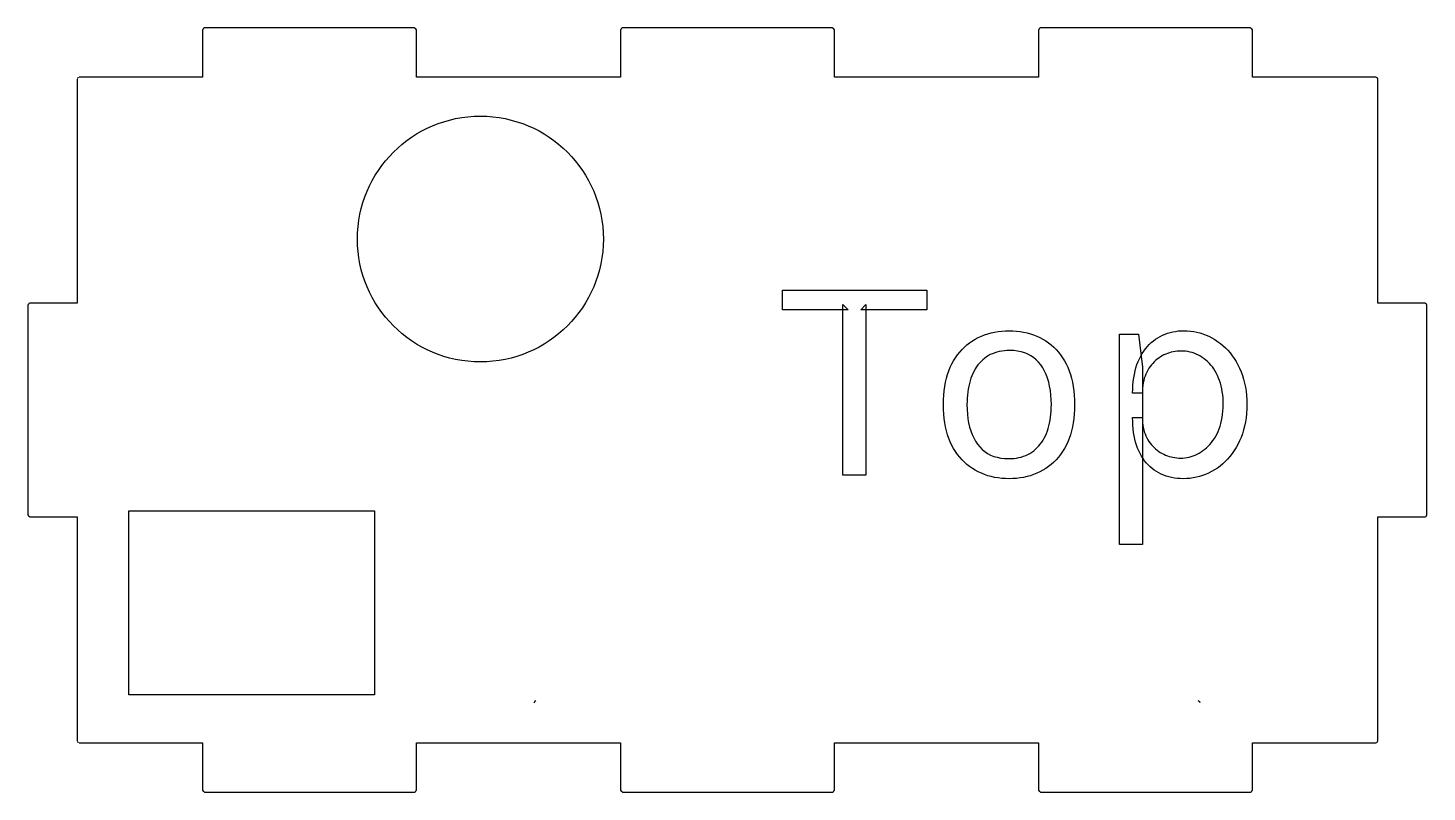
# Model space of a CAD drawing. Header units: inches. Extents: x 0.23 to 4.83, y 0.19 to 3.93.
# Drawn here: x 2.588 to 4.828, y 1.53 to 2.754 of the extents above; entities that cross this region are included whole.
import ezdxf

# ---------------------------------------------------------------- set-up
doc = ezdxf.new("R2010")
doc.units = ezdxf.units.IN
doc.header["$MEASUREMENT"] = 0
doc.layers.get('0').update_dxf_attribs({"lineweight": 5})
doc.layers.add('Sketch Geometry (ANSI)', color=7, linetype='Continuous', lineweight=25)

msp = doc.modelspace()

# ---------------------------------------------------------------- linework, layer by layer
for p, q in [((2.8681, 2.7519), (2.8677, 2.7511)), ((2.8677, 2.7511), (2.8677, 2.6755)), ((2.8685, 2.7523), (2.8681, 2.7519)), ((2.8689, 2.7531), (2.8685, 2.7523)), ((2.8693, 2.7535), (2.8689, 2.7531)), ((2.8709, 2.7543), (2.8693, 2.7535)), ((3.2071, 2.7543), (2.8709, 2.7543)), ((3.2079, 2.7539), (3.2071, 2.7543)), ((3.2083, 2.7535), (3.2079, 2.7539)), ((3.2091, 2.7531), (3.2083, 2.7535)), ((3.2094, 2.7527), (3.2091, 2.7531)), ((3.2102, 2.7511), (3.2094, 2.7527)), ((3.2102, 2.6755), (3.2102, 2.7511)), ((3.5374, 2.7519), (3.537, 2.7511)), ((3.537, 2.7511), (3.537, 2.6755)), ((3.5378, 2.7523), (3.5374, 2.7519)), ((3.5382, 2.7531), (3.5378, 2.7523)), ((3.5386, 2.7535), (3.5382, 2.7531)), ((3.5402, 2.7543), (3.5386, 2.7535)), ((3.8764, 2.7543), (3.5402, 2.7543)), ((3.8772, 2.7539), (3.8764, 2.7543)), ((3.8776, 2.7535), (3.8772, 2.7539)), ((3.8783, 2.7531), (3.8776, 2.7535)), ((3.8787, 2.7527), (3.8783, 2.7531)), ((3.8795, 2.7511), (3.8787, 2.7527)), ((3.8795, 2.6755), (3.8795, 2.7511)), ((4.2067, 2.7519), (4.2063, 2.7511)), ((4.2063, 2.7511), (4.2063, 2.6755)), ((4.2071, 2.7523), (4.2067, 2.7519)), ((4.2075, 2.7531), (4.2071, 2.7523)), ((4.2079, 2.7535), (4.2075, 2.7531)), ((4.2094, 2.7543), (4.2079, 2.7535)), ((4.5457, 2.7543), (4.2094, 2.7543)), ((4.5465, 2.7539), (4.5457, 2.7543)), ((4.5469, 2.7535), (4.5465, 2.7539)), ((4.5476, 2.7531), (4.5469, 2.7535)), ((4.548, 2.7527), (4.5476, 2.7531)), ((4.5488, 2.7511), (4.548, 2.7527)), ((4.5488, 2.6755), (4.5488, 2.7511)), ((2.6673, 2.6731), (2.6669, 2.6724)), ((2.6669, 2.6724), (2.6669, 2.3133)), ((2.6677, 2.6735), (2.6673, 2.6731)), ((2.6681, 2.6743), (2.6677, 2.6735)), ((2.6685, 2.6747), (2.6681, 2.6743)), ((2.6701, 2.6755), (2.6685, 2.6747)), ((2.8677, 2.6755), (2.6701, 2.6755)), ((3.537, 2.6755), (3.2102, 2.6755)), ((4.2063, 2.6755), (3.8795, 2.6755)), ((4.7465, 2.6755), (4.5488, 2.6755)), ((4.7472, 2.6751), (4.7465, 2.6755)), ((4.7476, 2.6747), (4.7472, 2.6751)), ((4.7484, 2.6743), (4.7476, 2.6747)), ((4.7488, 2.6739), (4.7484, 2.6743)), ((4.7496, 2.6724), (4.7488, 2.6739)), ((4.7496, 2.3133), (4.7496, 2.6724)), ((2.5886, 2.3109), (2.5882, 2.3102)), ((2.5882, 2.3102), (2.5882, 1.9739)), ((2.589, 2.3113), (2.5886, 2.3109)), ((2.5894, 2.3121), (2.589, 2.3113)), ((2.5898, 2.3125), (2.5894, 2.3121)), ((2.5913, 2.3133), (2.5898, 2.3125)), ((2.6669, 2.3133), (2.5913, 2.3133)), ((4.8252, 2.3133), (4.7496, 2.3133)), ((4.826, 2.3129), (4.8252, 2.3133)), ((4.8264, 2.3125), (4.826, 2.3129)), ((4.8272, 2.3121), (4.8264, 2.3125)), ((4.8276, 2.3117), (4.8272, 2.3121)), ((4.8283, 2.3102), (4.8276, 2.3117)), ((4.8283, 1.9739), (4.8283, 2.3102)), ((2.5882, 1.9739), (2.589, 1.9724)), ((2.589, 1.9724), (2.5894, 1.972)), ((2.5894, 1.972), (2.5902, 1.9716)), ((2.5902, 1.9716), (2.5906, 1.9712)), ((4.8252, 1.9708), (4.8268, 1.9716)), ((4.8268, 1.9716), (4.8272, 1.972)), ((4.8272, 1.972), (4.8276, 1.9728)), ((4.8276, 1.9728), (4.828, 1.9731)), ((4.828, 1.9731), (4.8283, 1.9739)), ((2.5906, 1.9712), (2.5913, 1.9708)), ((2.5913, 1.9708), (2.6669, 1.9708)), ((2.6669, 1.9708), (2.6669, 1.6117)), ((4.7496, 1.6117), (4.7496, 1.9708)), ((4.7496, 1.9708), (4.8252, 1.9708)), ((2.6669, 1.6117), (2.6677, 1.6102)), ((2.6677, 1.6102), (2.6681, 1.6098)), ((2.6681, 1.6098), (2.6689, 1.6094)), ((2.6689, 1.6094), (2.6693, 1.609)), ((2.6693, 1.609), (2.6701, 1.6086)), ((2.6701, 1.6086), (2.8677, 1.6086)), ((2.8677, 1.6086), (2.8677, 1.533)), ((3.2102, 1.533), (3.2102, 1.6086)), ((3.2102, 1.6086), (3.537, 1.6086)), ((3.537, 1.6086), (3.537, 1.533)), ((3.8795, 1.533), (3.8795, 1.6086)), ((3.8795, 1.6086), (4.2063, 1.6086)), ((4.2063, 1.6086), (4.2063, 1.533)), ((4.5488, 1.533), (4.5488, 1.6086)), ((4.5488, 1.6086), (4.7465, 1.6086)), ((4.7465, 1.6086), (4.748, 1.6094)), ((4.748, 1.6094), (4.7484, 1.6098)), ((4.7484, 1.6098), (4.7488, 1.6106)), ((4.7488, 1.6106), (4.7492, 1.6109)), ((4.7492, 1.6109), (4.7496, 1.6117)), ((2.8677, 1.533), (2.8685, 1.5314)), ((2.8685, 1.5314), (2.8689, 1.531)), ((2.8689, 1.531), (2.8697, 1.5306)), ((2.8697, 1.5306), (2.8701, 1.5302)), ((2.8701, 1.5302), (2.8709, 1.5298)), ((2.8709, 1.5298), (3.2071, 1.5298)), ((3.2071, 1.5298), (3.2087, 1.5306)), ((3.2087, 1.5306), (3.2091, 1.531)), ((3.2091, 1.531), (3.2094, 1.5318)), ((3.2094, 1.5318), (3.2098, 1.5322)), ((3.2098, 1.5322), (3.2102, 1.533)), ((3.537, 1.533), (3.5378, 1.5314)), ((3.5378, 1.5314), (3.5382, 1.531)), ((3.5382, 1.531), (3.539, 1.5306)), ((3.539, 1.5306), (3.5394, 1.5302)), ((3.5394, 1.5302), (3.5402, 1.5298)), ((3.5402, 1.5298), (3.8764, 1.5298)), ((3.8764, 1.5298), (3.878, 1.5306)), ((3.878, 1.5306), (3.8783, 1.531)), ((3.8783, 1.531), (3.8787, 1.5318)), ((3.8787, 1.5318), (3.8791, 1.5322)), ((3.8791, 1.5322), (3.8795, 1.533)), ((4.2063, 1.533), (4.2071, 1.5314)), ((4.2071, 1.5314), (4.2075, 1.531)), ((4.2075, 1.531), (4.2083, 1.5306)), ((4.2083, 1.5306), (4.2087, 1.5302)), ((4.2087, 1.5302), (4.2094, 1.5298)), ((4.2094, 1.5298), (4.5457, 1.5298)), ((4.5457, 1.5298), (4.5472, 1.5306)), ((4.5472, 1.5306), (4.5476, 1.531)), ((4.5476, 1.531), (4.548, 1.5318)), ((4.548, 1.5318), (4.5484, 1.5322)), ((4.5484, 1.5322), (4.5488, 1.533))]:
    msp.add_line(p, q)
at = {"layer": 'Sketch Geometry (ANSI)'}
for p, q in [((2.8681, 2.7519), (2.8677, 2.7511)), ((2.8677, 2.7511), (2.8677, 2.6755)), ((2.8685, 2.7523), (2.8681, 2.7519)), ((2.8689, 2.7531), (2.8685, 2.7523)), ((2.8693, 2.7535), (2.8689, 2.7531)), ((2.8709, 2.7543), (2.8693, 2.7535)), ((3.2071, 2.7543), (2.8709, 2.7543)), ((3.2079, 2.7539), (3.2071, 2.7543)), ((3.2083, 2.7535), (3.2079, 2.7539)), ((3.2091, 2.7531), (3.2083, 2.7535)), ((3.2094, 2.7527), (3.2091, 2.7531)), ((3.2102, 2.7511), (3.2094, 2.7527)), ((3.2102, 2.6755), (3.2102, 2.7511)), ((3.5374, 2.7519), (3.537, 2.7511)), ((3.537, 2.7511), (3.537, 2.6755)), ((3.5378, 2.7523), (3.5374, 2.7519)), ((3.5382, 2.7531), (3.5378, 2.7523)), ((3.5386, 2.7535), (3.5382, 2.7531)), ((3.5402, 2.7543), (3.5386, 2.7535)), ((3.8764, 2.7543), (3.5402, 2.7543)), ((3.8772, 2.7539), (3.8764, 2.7543)), ((3.8776, 2.7535), (3.8772, 2.7539)), ((3.8783, 2.7531), (3.8776, 2.7535)), ((3.8787, 2.7527), (3.8783, 2.7531)), ((3.8795, 2.7511), (3.8787, 2.7527)), ((3.8795, 2.6755), (3.8795, 2.7511)), ((4.2067, 2.7519), (4.2063, 2.7511)), ((4.2063, 2.7511), (4.2063, 2.6755)), ((4.2071, 2.7523), (4.2067, 2.7519)), ((4.2075, 2.7531), (4.2071, 2.7523)), ((4.2079, 2.7535), (4.2075, 2.7531)), ((4.2094, 2.7543), (4.2079, 2.7535)), ((4.5457, 2.7543), (4.2094, 2.7543)), ((4.5465, 2.7539), (4.5457, 2.7543)), ((4.5469, 2.7535), (4.5465, 2.7539)), ((4.5476, 2.7531), (4.5469, 2.7535)), ((4.548, 2.7527), (4.5476, 2.7531)), ((4.5488, 2.7511), (4.548, 2.7527)), ((4.5488, 2.6755), (4.5488, 2.7511)), ((2.6669, 2.6724), (2.6669, 2.3133)), ((2.8677, 2.6755), (2.6701, 2.6755)), ((3.537, 2.6755), (3.2102, 2.6755)), ((4.2063, 2.6755), (3.8795, 2.6755)), ((4.7465, 2.6755), (4.5488, 2.6755)), ((4.7472, 2.6751), (4.7465, 2.6755)), ((4.7476, 2.6747), (4.7472, 2.6751)), ((4.7484, 2.6743), (4.7476, 2.6747)), ((4.7488, 2.6739), (4.7484, 2.6743)), ((4.7496, 2.6724), (4.7488, 2.6739)), ((4.7496, 2.3133), (4.7496, 2.6724)), ((3.7962, 2.3343), (4.0272, 2.3343)), ((3.7962, 2.3027), (3.7962, 2.3343)), ((4.0272, 2.3343), (4.0272, 2.3027)), ((2.5886, 2.3109), (2.5882, 2.3102)), ((2.5882, 2.3102), (2.5882, 1.9739)), ((2.589, 2.3113), (2.5886, 2.3109)), ((2.5894, 2.3121), (2.589, 2.3113)), ((2.5898, 2.3125), (2.5894, 2.3121)), ((2.5913, 2.3133), (2.5898, 2.3125)), ((2.6669, 2.3133), (2.5913, 2.3133)), ((3.893, 2.3112), (3.9013, 2.3027)), ((3.893, 2.0376), (3.893, 2.3112)), ((3.9216, 2.3027), (3.9299, 2.3112)), ((3.9299, 2.3112), (3.9299, 2.0376)), ((4.8252, 2.3133), (4.7496, 2.3133)), ((4.826, 2.3129), (4.8252, 2.3133)), ((4.8264, 2.3125), (4.826, 2.3129)), ((4.8272, 2.3121), (4.8264, 2.3125)), ((4.8276, 2.3117), (4.8272, 2.3121)), ((4.8283, 2.3102), (4.8276, 2.3117)), ((4.8283, 1.9739), (4.8283, 2.3102)), ((3.9013, 2.3027), (3.7962, 2.3027)), ((4.0272, 2.3027), (3.9216, 2.3027)), ((4.1199, 2.2625), (4.1251, 2.2643)), ((4.1251, 2.2643), (4.1305, 2.2658)), ((4.1305, 2.2658), (4.1359, 2.267)), ((4.1359, 2.267), (4.1416, 2.2679)), ((4.1416, 2.2679), (4.1473, 2.2686)), ((4.1473, 2.2686), (4.1532, 2.269)), ((4.1532, 2.269), (4.1592, 2.2691)), ((4.1592, 2.2691), (4.1652, 2.269)), ((4.1652, 2.269), (4.1711, 2.2686)), ((4.1711, 2.2686), (4.1768, 2.2679)), ((4.1768, 2.2679), (4.1824, 2.267)), ((4.1824, 2.267), (4.1879, 2.2658)), ((4.1879, 2.2658), (4.1932, 2.2643)), ((4.1932, 2.2643), (4.1984, 2.2625)), ((4.3357, 2.2635), (4.3664, 2.2635)), ((4.3357, 1.9266), (4.3357, 2.2635)), ((4.3664, 2.2635), (4.3726, 2.2106)), ((4.405, 2.2619), (4.409, 2.2636)), ((4.409, 2.2636), (4.413, 2.265)), ((4.413, 2.265), (4.4171, 2.2663)), ((4.4171, 2.2663), (4.4214, 2.2673)), ((4.4214, 2.2673), (4.4257, 2.2681)), ((4.4257, 2.2681), (4.4301, 2.2687)), ((4.4301, 2.2687), (4.4346, 2.269)), ((4.4346, 2.269), (4.4392, 2.2691)), ((4.4392, 2.2691), (4.4444, 2.269)), ((4.4444, 2.269), (4.4496, 2.2686)), ((4.4496, 2.2686), (4.4547, 2.2679)), ((4.4547, 2.2679), (4.4598, 2.2669)), ((4.4598, 2.2669), (4.4647, 2.2656)), ((4.4647, 2.2656), (4.4696, 2.264)), ((4.4696, 2.264), (4.4745, 2.2622)), ((4.0838, 2.239), (4.0876, 2.2428)), ((4.0876, 2.2428), (4.0917, 2.2464)), ((4.0917, 2.2464), (4.0959, 2.2498)), ((4.0959, 2.2498), (4.1004, 2.2528)), ((4.1004, 2.2528), (4.105, 2.2557)), ((4.105, 2.2557), (4.1098, 2.2582)), ((4.1098, 2.2582), (4.1148, 2.2605)), ((4.1148, 2.2605), (4.1199, 2.2625)), ((4.1984, 2.2625), (4.2035, 2.2605)), ((4.2035, 2.2605), (4.2084, 2.2582)), ((4.2084, 2.2582), (4.2132, 2.2557)), ((4.2132, 2.2557), (4.2179, 2.2528)), ((4.2179, 2.2528), (4.2223, 2.2498)), ((4.2223, 2.2498), (4.2266, 2.2464)), ((4.2266, 2.2464), (4.2306, 2.2428)), ((4.2306, 2.2428), (4.2344, 2.239)), ((4.375, 2.2365), (4.3778, 2.2402)), ((4.3778, 2.2402), (4.3806, 2.2437)), ((4.3806, 2.2437), (4.3837, 2.247)), ((4.3837, 2.247), (4.3868, 2.25)), ((4.3868, 2.25), (4.3902, 2.2528)), ((4.3902, 2.2528), (4.3937, 2.2554)), ((4.3937, 2.2554), (4.3974, 2.2578)), ((4.3974, 2.2578), (4.4011, 2.26)), ((4.4011, 2.26), (4.405, 2.2619)), ((4.4745, 2.2622), (4.4792, 2.2601)), ((4.4792, 2.2601), (4.4839, 2.2576)), ((4.4839, 2.2576), (4.4885, 2.255)), ((4.4885, 2.255), (4.493, 2.252)), ((4.493, 2.252), (4.4974, 2.2488)), ((4.4974, 2.2488), (4.5015, 2.2454)), ((4.5015, 2.2454), (4.5055, 2.2417)), ((4.5055, 2.2417), (4.5092, 2.2377)), ((4.0676, 2.2159), (4.0704, 2.221)), ((4.0704, 2.221), (4.0735, 2.2259)), ((4.0735, 2.2259), (4.0767, 2.2305)), ((4.0767, 2.2305), (4.0802, 2.2349)), ((4.0802, 2.2349), (4.0838, 2.239)), ((4.1143, 2.2199), (4.1117, 2.2171)), ((4.117, 2.2224), (4.1143, 2.2199)), ((4.1198, 2.2248), (4.117, 2.2224)), ((4.1228, 2.227), (4.1198, 2.2248)), ((4.1259, 2.229), (4.1228, 2.227)), ((4.1291, 2.2308), (4.1259, 2.229)), ((4.1325, 2.2323), (4.1291, 2.2308)), ((4.1361, 2.2337), (4.1325, 2.2323)), ((4.1397, 2.2349), (4.1361, 2.2337)), ((4.1435, 2.2358), (4.1397, 2.2349)), ((4.1475, 2.2365), (4.1435, 2.2358)), ((4.1516, 2.2371), (4.1475, 2.2365)), ((4.1558, 2.2374), (4.1516, 2.2371)), ((4.1602, 2.2375), (4.1558, 2.2374)), ((4.1667, 2.2373), (4.1602, 2.2375)), ((4.1728, 2.2365), (4.1667, 2.2373)), ((4.1786, 2.2354), (4.1728, 2.2365)), ((4.1841, 2.2337), (4.1786, 2.2354)), ((4.1892, 2.2317), (4.1841, 2.2337)), ((4.194, 2.2291), (4.1892, 2.2317)), ((4.1985, 2.2261), (4.194, 2.2291)), ((4.2027, 2.2226), (4.1985, 2.2261)), ((4.2065, 2.2186), (4.2027, 2.2226)), ((4.21, 2.2142), (4.2065, 2.2186)), ((4.2344, 2.239), (4.2381, 2.2349)), ((4.2381, 2.2349), (4.2415, 2.2305)), ((4.2415, 2.2305), (4.2447, 2.2259)), ((4.2447, 2.2259), (4.2477, 2.221)), ((4.2477, 2.221), (4.2505, 2.2159)), ((4.3639, 2.2148), (4.3658, 2.2196)), ((4.3658, 2.2196), (4.3678, 2.2241)), ((4.3678, 2.2241), (4.3701, 2.2285)), ((4.3701, 2.2285), (4.3725, 2.2326)), ((4.3725, 2.2326), (4.375, 2.2365)), ((4.3914, 2.2191), (4.3892, 2.2168)), ((4.3937, 2.2213), (4.3914, 2.2191)), ((4.3962, 2.2234), (4.3937, 2.2213)), ((4.3988, 2.2253), (4.3962, 2.2234)), ((4.4014, 2.2271), (4.3988, 2.2253)), ((4.4042, 2.2287), (4.4014, 2.2271)), ((4.407, 2.2302), (4.4042, 2.2287)), ((4.41, 2.2315), (4.407, 2.2302)), ((4.4129, 2.2327), (4.41, 2.2315)), ((4.4159, 2.2337), (4.4129, 2.2327)), ((4.4189, 2.2346), (4.4159, 2.2337)), ((4.4219, 2.2353), (4.4189, 2.2346)), ((4.425, 2.2358), (4.4219, 2.2353)), ((4.4281, 2.2362), (4.425, 2.2358)), ((4.4313, 2.2365), (4.4281, 2.2362)), ((4.4344, 2.2365), (4.4313, 2.2365)), ((4.4381, 2.2364), (4.4344, 2.2365)), ((4.4418, 2.2361), (4.4381, 2.2364)), ((4.4454, 2.2356), (4.4418, 2.2361)), ((4.4489, 2.2349), (4.4454, 2.2356)), ((4.4523, 2.234), (4.4489, 2.2349)), ((4.4557, 2.2329), (4.4523, 2.234)), ((4.4589, 2.2316), (4.4557, 2.2329)), ((4.4622, 2.23), (4.4589, 2.2316)), ((4.4654, 2.2283), (4.4622, 2.23)), ((4.4685, 2.2264), (4.4654, 2.2283)), ((4.4715, 2.2243), (4.4685, 2.2264)), ((4.4744, 2.222), (4.4715, 2.2243)), ((4.4771, 2.2195), (4.4744, 2.222)), ((4.4798, 2.2168), (4.4771, 2.2195)), ((4.5092, 2.2377), (4.5129, 2.2336)), ((4.5129, 2.2336), (4.5163, 2.2291)), ((4.5163, 2.2291), (4.5196, 2.2244)), ((4.5196, 2.2244), (4.5227, 2.2195)), ((4.5227, 2.2195), (4.5256, 2.2143)), ((4.0588, 2.1928), (4.0606, 2.1989)), ((4.0606, 2.1989), (4.0627, 2.2049)), ((4.0627, 2.2049), (4.065, 2.2105)), ((4.065, 2.2105), (4.0676, 2.2159)), ((4.0996, 2.197), (4.0981, 2.193)), ((4.1013, 2.2008), (4.0996, 2.197)), ((4.1031, 2.2044), (4.1013, 2.2008)), ((4.105, 2.2078), (4.1031, 2.2044)), ((4.1071, 2.2111), (4.105, 2.2078)), ((4.1093, 2.2142), (4.1071, 2.2111)), ((4.1117, 2.2171), (4.1093, 2.2142)), ((4.2132, 2.2094), (4.21, 2.2142)), ((4.2161, 2.2042), (4.2132, 2.2094)), ((4.2186, 2.1987), (4.2161, 2.2042)), ((4.2208, 2.1929), (4.2186, 2.1987)), ((4.2505, 2.2159), (4.2531, 2.2105)), ((4.2531, 2.2105), (4.2554, 2.2049)), ((4.2554, 2.2049), (4.2575, 2.1989)), ((4.2575, 2.1989), (4.2592, 2.1928)), ((4.3587, 2.1936), (4.3597, 2.1992)), ((4.3597, 2.1992), (4.3609, 2.2046)), ((4.3609, 2.2046), (4.3623, 2.2098)), ((4.3623, 2.2098), (4.3639, 2.2148)), ((4.3726, 2.2106), (4.3726, 1.9266)), ((4.3768, 2.1963), (4.3757, 2.1928)), ((4.3781, 2.1997), (4.3768, 2.1963)), ((4.3796, 2.2029), (4.3781, 2.1997)), ((4.3813, 2.206), (4.3796, 2.2029)), ((4.3831, 2.2089), (4.3813, 2.206)), ((4.385, 2.2117), (4.3831, 2.2089)), ((4.387, 2.2143), (4.385, 2.2117)), ((4.3892, 2.2168), (4.387, 2.2143)), ((4.4822, 2.214), (4.4798, 2.2168)), ((4.4846, 2.211), (4.4822, 2.214)), ((4.4869, 2.2078), (4.4846, 2.211)), ((4.489, 2.2044), (4.4869, 2.2078)), ((4.491, 2.2008), (4.489, 2.2044)), ((4.4929, 2.1971), (4.491, 2.2008)), ((4.4946, 2.1932), (4.4929, 2.1971)), ((4.5256, 2.2143), (4.5283, 2.2089)), ((4.5283, 2.2089), (4.5307, 2.2034)), ((4.5307, 2.2034), (4.5329, 2.1975)), ((4.5329, 2.1975), (4.5347, 2.1915)), ((4.0551, 2.1728), (4.0561, 2.1797)), ((4.0561, 2.1797), (4.0573, 2.1864)), ((4.0573, 2.1864), (4.0588, 2.1928)), ((4.0937, 2.1756), (4.093, 2.1709)), ((4.0945, 2.1802), (4.0937, 2.1756)), ((4.0955, 2.1846), (4.0945, 2.1802)), ((4.0968, 2.1889), (4.0955, 2.1846)), ((4.0981, 2.193), (4.0968, 2.1889)), ((4.2226, 2.1867), (4.2208, 2.1929)), ((4.2241, 2.1801), (4.2226, 2.1867)), ((4.2253, 2.1732), (4.2241, 2.1801)), ((4.2261, 2.166), (4.2253, 2.1732)), ((4.2592, 2.1928), (4.2607, 2.1864)), ((4.2607, 2.1864), (4.262, 2.1797)), ((4.262, 2.1797), (4.2629, 2.1728)), ((4.357, 2.169), (4.3571, 2.1754)), ((4.3571, 2.1754), (4.3574, 2.1817)), ((4.3574, 2.1817), (4.358, 2.1877)), ((4.358, 2.1877), (4.3587, 2.1936)), ((4.3729, 2.1775), (4.3726, 2.1733)), ((4.3726, 2.1733), (4.3726, 2.169)), ((4.3733, 2.1815), (4.3729, 2.1775)), ((4.374, 2.1854), (4.3733, 2.1815)), ((4.3747, 2.1892), (4.374, 2.1854)), ((4.3757, 2.1928), (4.3747, 2.1892)), ((4.4962, 2.1891), (4.4946, 2.1932)), ((4.4976, 2.1849), (4.4962, 2.1891)), ((4.4987, 2.1806), (4.4976, 2.1849)), ((4.4997, 2.176), (4.4987, 2.1806)), ((4.5005, 2.1713), (4.4997, 2.176)), ((4.5347, 2.1915), (4.5363, 2.1853)), ((4.5363, 2.1853), (4.5375, 2.1789)), ((4.5375, 2.1789), (4.5385, 2.1722)), ((4.0539, 2.1506), (4.054, 2.1582)), ((4.054, 2.1429), (4.0539, 2.1506)), ((4.054, 2.1582), (4.0544, 2.1656)), ((4.0544, 2.1656), (4.0551, 2.1728)), ((4.0918, 2.1559), (4.0917, 2.1506)), ((4.0917, 2.1506), (4.0918, 2.1427)), ((4.092, 2.161), (4.0918, 2.1559)), ((4.0924, 2.166), (4.092, 2.161)), ((4.093, 2.1709), (4.0924, 2.166)), ((4.2267, 2.1585), (4.2261, 2.166)), ((4.2268, 2.1506), (4.2267, 2.1585)), ((4.2267, 2.1453), (4.2268, 2.1506)), ((4.2629, 2.1728), (4.2636, 2.1656)), ((4.2636, 2.1656), (4.264, 2.1582)), ((4.264, 2.1582), (4.2641, 2.1506)), ((4.2641, 2.1506), (4.264, 2.1429)), ((4.3726, 2.169), (4.357, 2.169)), ((4.5012, 2.1665), (4.5005, 2.1713)), ((4.5017, 2.1615), (4.5012, 2.1665)), ((4.5019, 2.1563), (4.5017, 2.1615)), ((4.502, 2.151), (4.5019, 2.1563)), ((4.5019, 2.1455), (4.502, 2.151)), ((4.5385, 2.1722), (4.5392, 2.1654)), ((4.5392, 2.1654), (4.5396, 2.1583)), ((4.5396, 2.1583), (4.5398, 2.151)), ((4.5398, 2.151), (4.5396, 2.1437)), ((4.0544, 2.1356), (4.054, 2.1429)), ((4.0551, 2.1284), (4.0544, 2.1356)), ((4.0561, 2.1215), (4.0551, 2.1284)), ((4.0918, 2.1427), (4.0924, 2.1352)), ((4.0924, 2.1352), (4.0932, 2.1281)), ((4.2248, 2.1257), (4.2255, 2.1304)), ((4.2255, 2.1304), (4.2261, 2.1352)), ((4.2261, 2.1352), (4.2265, 2.1402)), ((4.2265, 2.1402), (4.2267, 2.1453)), ((4.2629, 2.1284), (4.262, 2.1215)), ((4.2636, 2.1356), (4.2629, 2.1284)), ((4.264, 2.1429), (4.2636, 2.1356)), ((4.357, 2.1298), (4.3726, 2.1298)), ((4.3571, 2.1236), (4.357, 2.1298)), ((4.3726, 2.1298), (4.3726, 2.1256)), ((4.4995, 2.1252), (4.5004, 2.13)), ((4.5004, 2.13), (4.5011, 2.135)), ((4.5011, 2.135), (4.5016, 2.1402)), ((4.5016, 2.1402), (4.5019, 2.1455)), ((4.5385, 2.1296), (4.5375, 2.1229)), ((4.5392, 2.1365), (4.5385, 2.1296)), ((4.5396, 2.1437), (4.5392, 2.1365)), ((4.0573, 2.1149), (4.0561, 2.1215)), ((4.0588, 2.1085), (4.0573, 2.1149)), ((4.0606, 2.1023), (4.0588, 2.1085)), ((4.0932, 2.1281), (4.0944, 2.1213)), ((4.0944, 2.1213), (4.0959, 2.1148)), ((4.0959, 2.1148), (4.0978, 2.1086)), ((4.0978, 2.1086), (4.1, 2.1028)), ((4.2189, 2.1045), (4.2204, 2.1084)), ((4.2204, 2.1084), (4.2217, 2.1125)), ((4.2217, 2.1125), (4.223, 2.1168)), ((4.223, 2.1168), (4.224, 2.1211)), ((4.224, 2.1211), (4.2248, 2.1257)), ((4.2592, 2.1085), (4.2575, 2.1023)), ((4.2607, 2.1149), (4.2592, 2.1085)), ((4.262, 2.1215), (4.2607, 2.1149)), ((4.3574, 2.1176), (4.3571, 2.1236)), ((4.3579, 2.1118), (4.3574, 2.1176)), ((4.3585, 2.1061), (4.3579, 2.1118)), ((4.3594, 2.1008), (4.3585, 2.1061)), ((4.3726, 2.1256), (4.3729, 2.1216)), ((4.3729, 2.1216), (4.3733, 2.1178)), ((4.3733, 2.1178), (4.374, 2.114)), ((4.374, 2.114), (4.3747, 2.1104)), ((4.3747, 2.1104), (4.3757, 2.1069)), ((4.3757, 2.1069), (4.3768, 2.1036)), ((4.4921, 2.1038), (4.494, 2.1077)), ((4.494, 2.1077), (4.4957, 2.1118)), ((4.4957, 2.1118), (4.4972, 2.1161)), ((4.4972, 2.1161), (4.4984, 2.1205)), ((4.4984, 2.1205), (4.4995, 2.1252)), ((4.5346, 2.1101), (4.5328, 2.104)), ((4.5362, 2.1164), (4.5346, 2.1101)), ((4.5375, 2.1229), (4.5362, 2.1164)), ((4.0627, 2.0964), (4.0606, 2.1023)), ((4.065, 2.0908), (4.0627, 2.0964)), ((4.0676, 2.0854), (4.065, 2.0908)), ((4.0704, 2.0802), (4.0676, 2.0854)), ((4.1, 2.1028), (4.1025, 2.0973)), ((4.1025, 2.0973), (4.1054, 2.0922)), ((4.1054, 2.0922), (4.1086, 2.0874)), ((4.1086, 2.0874), (4.1121, 2.083)), ((4.2042, 2.0817), (4.2067, 2.0845)), ((4.2067, 2.0845), (4.2091, 2.0873)), ((4.2091, 2.0873), (4.2114, 2.0904)), ((4.2114, 2.0904), (4.2135, 2.0937)), ((4.2135, 2.0937), (4.2154, 2.0971)), ((4.2154, 2.0971), (4.2172, 2.1007)), ((4.2172, 2.1007), (4.2189, 2.1045)), ((4.2505, 2.0854), (4.2477, 2.0802)), ((4.2531, 2.0908), (4.2505, 2.0854)), ((4.2554, 2.0964), (4.2531, 2.0908)), ((4.2575, 2.1023), (4.2554, 2.0964)), ((4.3605, 2.0955), (4.3594, 2.1008)), ((4.3618, 2.0905), (4.3605, 2.0955)), ((4.3633, 2.0856), (4.3618, 2.0905)), ((4.365, 2.081), (4.3633, 2.0856)), ((4.3768, 2.1036), (4.3781, 2.1004)), ((4.3781, 2.1004), (4.3796, 2.0973)), ((4.3796, 2.0973), (4.3813, 2.0943)), ((4.3813, 2.0943), (4.3831, 2.0915)), ((4.3831, 2.0915), (4.385, 2.0889)), ((4.385, 2.0889), (4.387, 2.0863)), ((4.387, 2.0863), (4.3891, 2.0839)), ((4.3891, 2.0839), (4.3914, 2.0817)), ((4.4754, 2.0816), (4.4781, 2.0842)), ((4.4781, 2.0842), (4.4807, 2.087)), ((4.4807, 2.087), (4.4832, 2.09)), ((4.4832, 2.09), (4.4856, 2.0932)), ((4.4856, 2.0932), (4.4879, 2.0965)), ((4.4879, 2.0965), (4.49, 2.1)), ((4.49, 2.1), (4.4921, 2.1038)), ((4.5255, 2.087), (4.5226, 2.0818)), ((4.5282, 2.0924), (4.5255, 2.087)), ((4.5307, 2.0981), (4.5282, 2.0924)), ((4.5328, 2.104), (4.5307, 2.0981)), ((4.0735, 2.0753), (4.0704, 2.0802)), ((4.0767, 2.0707), (4.0735, 2.0753)), ((4.0802, 2.0663), (4.0767, 2.0707)), ((4.0838, 2.0622), (4.0802, 2.0663)), ((4.0876, 2.0583), (4.0838, 2.0622)), ((4.1121, 2.083), (4.116, 2.079)), ((4.116, 2.079), (4.1202, 2.0755)), ((4.1202, 2.0755), (4.1246, 2.0725)), ((4.1246, 2.0725), (4.1294, 2.0699)), ((4.1294, 2.0699), (4.1346, 2.0678)), ((4.1346, 2.0678), (4.14, 2.0662)), ((4.14, 2.0662), (4.1458, 2.065)), ((4.1458, 2.065), (4.1519, 2.0643)), ((4.1519, 2.0643), (4.1583, 2.0641)), ((4.1583, 2.0641), (4.1626, 2.0642)), ((4.1626, 2.0642), (4.1668, 2.0645)), ((4.1668, 2.0645), (4.1709, 2.065)), ((4.1709, 2.065), (4.1748, 2.0658)), ((4.1748, 2.0658), (4.1786, 2.0667)), ((4.1786, 2.0667), (4.1823, 2.0679)), ((4.1823, 2.0679), (4.1858, 2.0693)), ((4.1858, 2.0693), (4.1892, 2.0708)), ((4.1892, 2.0708), (4.1925, 2.0726)), ((4.1925, 2.0726), (4.1956, 2.0746)), ((4.1956, 2.0746), (4.1986, 2.0768)), ((4.1986, 2.0768), (4.2015, 2.0792)), ((4.2015, 2.0792), (4.2042, 2.0817)), ((4.2344, 2.0622), (4.2306, 2.0583)), ((4.2381, 2.0663), (4.2344, 2.0622)), ((4.2415, 2.0707), (4.2381, 2.0663)), ((4.2447, 2.0753), (4.2415, 2.0707)), ((4.2477, 2.0802), (4.2447, 2.0753)), ((4.3669, 2.0765), (4.365, 2.081)), ((4.369, 2.0723), (4.3669, 2.0765)), ((4.3712, 2.0682), (4.369, 2.0723)), ((4.3736, 2.0643), (4.3712, 2.0682)), ((4.3762, 2.0607), (4.3736, 2.0643)), ((4.3914, 2.0817), (4.3937, 2.0796)), ((4.3937, 2.0796), (4.3961, 2.0776)), ((4.3961, 2.0776), (4.3987, 2.0758)), ((4.3987, 2.0758), (4.4013, 2.0741)), ((4.4013, 2.0741), (4.4041, 2.0725)), ((4.4041, 2.0725), (4.4069, 2.0711)), ((4.4069, 2.0711), (4.4098, 2.0698)), ((4.4098, 2.0698), (4.4127, 2.0687)), ((4.4127, 2.0687), (4.4156, 2.0677)), ((4.4156, 2.0677), (4.4186, 2.0669)), ((4.4186, 2.0669), (4.4216, 2.0662)), ((4.4216, 2.0662), (4.4246, 2.0657)), ((4.4246, 2.0657), (4.4277, 2.0654)), ((4.4277, 2.0654), (4.4308, 2.0651)), ((4.4308, 2.0651), (4.434, 2.065)), ((4.434, 2.065), (4.4374, 2.0651)), ((4.4374, 2.0651), (4.4407, 2.0654)), ((4.4407, 2.0654), (4.4441, 2.0659)), ((4.4441, 2.0659), (4.4474, 2.0666)), ((4.4474, 2.0666), (4.4506, 2.0675)), ((4.4506, 2.0675), (4.4539, 2.0686)), ((4.4539, 2.0686), (4.4571, 2.0699)), ((4.4571, 2.0699), (4.4603, 2.0713)), ((4.4603, 2.0713), (4.4634, 2.073)), ((4.4634, 2.073), (4.4666, 2.0749)), ((4.4666, 2.0749), (4.4696, 2.0769)), ((4.4696, 2.0769), (4.4726, 2.0791)), ((4.4726, 2.0791), (4.4754, 2.0816)), ((4.509, 2.0635), (4.5052, 2.0595)), ((4.5127, 2.0676), (4.509, 2.0635)), ((4.5161, 2.0721), (4.5127, 2.0676)), ((4.5194, 2.0769), (4.5161, 2.0721)), ((4.5226, 2.0818), (4.5194, 2.0769)), ((4.0917, 2.0547), (4.0876, 2.0583)), ((4.0959, 2.0513), (4.0917, 2.0547)), ((4.1004, 2.0483), (4.0959, 2.0513)), ((4.105, 2.0454), (4.1004, 2.0483)), ((4.1098, 2.0429), (4.105, 2.0454)), ((4.1148, 2.0406), (4.1098, 2.0429)), ((4.1199, 2.0386), (4.1148, 2.0406)), ((4.1251, 2.0368), (4.1199, 2.0386)), ((4.1984, 2.0386), (4.1932, 2.0368)), ((4.2035, 2.0406), (4.1984, 2.0386)), ((4.2084, 2.0429), (4.2035, 2.0406)), ((4.2132, 2.0454), (4.2084, 2.0429)), ((4.2179, 2.0483), (4.2132, 2.0454)), ((4.2223, 2.0513), (4.2179, 2.0483)), ((4.2266, 2.0547), (4.2223, 2.0513)), ((4.2306, 2.0583), (4.2266, 2.0547)), ((4.3789, 2.0573), (4.3762, 2.0607)), ((4.3818, 2.0541), (4.3789, 2.0573)), ((4.3849, 2.0511), (4.3818, 2.0541)), ((4.3881, 2.0483), (4.3849, 2.0511)), ((4.3915, 2.0457), (4.3881, 2.0483)), ((4.3951, 2.0433), (4.3915, 2.0457)), ((4.3989, 2.0411), (4.3951, 2.0433)), ((4.4027, 2.0392), (4.3989, 2.0411)), ((4.4067, 2.0375), (4.4027, 2.0392)), ((4.4739, 2.0389), (4.469, 2.0371)), ((4.4787, 2.041), (4.4739, 2.0389)), ((4.4834, 2.0435), (4.4787, 2.041)), ((4.4881, 2.0461), (4.4834, 2.0435)), ((4.4926, 2.0491), (4.4881, 2.0461)), ((4.497, 2.0523), (4.4926, 2.0491)), ((4.5012, 2.0558), (4.497, 2.0523)), ((4.5052, 2.0595), (4.5012, 2.0558)), ((3.9299, 2.0376), (3.893, 2.0376)), ((4.1305, 2.0354), (4.1251, 2.0368)), ((4.1359, 2.0341), (4.1305, 2.0354)), ((4.1416, 2.0332), (4.1359, 2.0341)), ((4.1473, 2.0325), (4.1416, 2.0332)), ((4.1532, 2.0321), (4.1473, 2.0325)), ((4.1592, 2.032), (4.1532, 2.0321)), ((4.1652, 2.0321), (4.1592, 2.032)), ((4.1711, 2.0325), (4.1652, 2.0321)), ((4.1768, 2.0332), (4.1711, 2.0325)), ((4.1824, 2.0341), (4.1768, 2.0332)), ((4.1879, 2.0354), (4.1824, 2.0341)), ((4.1932, 2.0368), (4.1879, 2.0354)), ((4.4108, 2.0361), (4.4067, 2.0375)), ((4.415, 2.0348), (4.4108, 2.0361)), ((4.4194, 2.0338), (4.415, 2.0348)), ((4.4239, 2.033), (4.4194, 2.0338)), ((4.4286, 2.0324), (4.4239, 2.033)), ((4.4333, 2.0321), (4.4286, 2.0324)), ((4.4382, 2.032), (4.4333, 2.0321)), ((4.4435, 2.0321), (4.4382, 2.032)), ((4.4488, 2.0325), (4.4435, 2.0321)), ((4.4539, 2.0332), (4.4488, 2.0325)), ((4.459, 2.0343), (4.4539, 2.0332)), ((4.464, 2.0355), (4.459, 2.0343)), ((4.469, 2.0371), (4.464, 2.0355)), ((2.5882, 1.9739), (2.589, 1.9724)), ((2.589, 1.9724), (2.5894, 1.972)), ((2.5894, 1.972), (2.5902, 1.9716)), ((2.5902, 1.9716), (2.5906, 1.9712)), ((2.7496, 1.9806), (3.1433, 1.9806)), ((2.7496, 1.6854), (2.7496, 1.9806)), ((3.1433, 1.9806), (3.1433, 1.6854)), ((4.8252, 1.9708), (4.8268, 1.9716)), ((4.8268, 1.9716), (4.8272, 1.972)), ((4.8272, 1.972), (4.8276, 1.9728)), ((4.8276, 1.9728), (4.828, 1.9731)), ((4.828, 1.9731), (4.8283, 1.9739)), ((2.5906, 1.9712), (2.5913, 1.9708)), ((2.5913, 1.9708), (2.6669, 1.9708)), ((2.6669, 1.9708), (2.6669, 1.6117)), ((4.7496, 1.9708), (4.8252, 1.9708)), ((4.7496, 1.6117), (4.7496, 1.9708)), ((4.3726, 1.9266), (4.3357, 1.9266)), ((3.1433, 1.6854), (2.7496, 1.6854)), ((3.3987, 1.6734), (3.3983, 1.6727)), ((3.3991, 1.6738), (3.3987, 1.6734)), ((3.3995, 1.6746), (3.3991, 1.6738)), ((3.3999, 1.675), (3.3995, 1.6746)), ((3.4014, 1.6758), (3.3999, 1.675)), ((4.4629, 1.6754), (4.4621, 1.6758)), ((4.4633, 1.675), (4.4629, 1.6754)), ((4.464, 1.6746), (4.4633, 1.675)), ((4.4644, 1.6742), (4.464, 1.6746)), ((4.4652, 1.6727), (4.4644, 1.6742)), ((2.6701, 1.6086), (2.8677, 1.6086)), ((2.8677, 1.6086), (2.8677, 1.533)), ((3.2102, 1.533), (3.2102, 1.6086)), ((3.2102, 1.6086), (3.537, 1.6086)), ((3.537, 1.6086), (3.537, 1.533)), ((3.8795, 1.6086), (4.2063, 1.6086)), ((3.8795, 1.533), (3.8795, 1.6086)), ((4.2063, 1.6086), (4.2063, 1.533)), ((4.5488, 1.533), (4.5488, 1.6086)), ((4.5488, 1.6086), (4.7465, 1.6086)), ((4.7465, 1.6086), (4.748, 1.6094)), ((4.748, 1.6094), (4.7484, 1.6098)), ((4.7484, 1.6098), (4.7488, 1.6106)), ((4.7488, 1.6106), (4.7492, 1.6109)), ((4.7492, 1.6109), (4.7496, 1.6117)), ((2.8677, 1.533), (2.8685, 1.5314)), ((2.8685, 1.5314), (2.8689, 1.531)), ((2.8689, 1.531), (2.8697, 1.5306)), ((2.8697, 1.5306), (2.8701, 1.5302)), ((2.8701, 1.5302), (2.8709, 1.5298)), ((2.8709, 1.5298), (3.2071, 1.5298)), ((3.2071, 1.5298), (3.2087, 1.5306)), ((3.2087, 1.5306), (3.2091, 1.531)), ((3.2091, 1.531), (3.2094, 1.5318)), ((3.2094, 1.5318), (3.2098, 1.5322)), ((3.2098, 1.5322), (3.2102, 1.533)), ((3.537, 1.533), (3.5378, 1.5314)), ((3.5378, 1.5314), (3.5382, 1.531)), ((3.5382, 1.531), (3.539, 1.5306)), ((3.539, 1.5306), (3.5394, 1.5302)), ((3.5394, 1.5302), (3.5402, 1.5298)), ((3.5402, 1.5298), (3.8764, 1.5298)), ((3.8764, 1.5298), (3.878, 1.5306)), ((3.878, 1.5306), (3.8783, 1.531)), ((3.8783, 1.531), (3.8787, 1.5318)), ((3.8787, 1.5318), (3.8791, 1.5322)), ((3.8791, 1.5322), (3.8795, 1.533)), ((4.2063, 1.533), (4.2071, 1.5314)), ((4.2071, 1.5314), (4.2075, 1.531)), ((4.2075, 1.531), (4.2083, 1.5306)), ((4.2083, 1.5306), (4.2087, 1.5302)), ((4.2087, 1.5302), (4.2094, 1.5298)), ((4.2094, 1.5298), (4.5457, 1.5298)), ((4.5457, 1.5298), (4.5472, 1.5306)), ((4.5472, 1.5306), (4.5476, 1.531)), ((4.5476, 1.531), (4.548, 1.5318)), ((4.548, 1.5318), (4.5484, 1.5322)), ((4.5484, 1.5322), (4.5488, 1.533))]:
    msp.add_line(p, q, dxfattribs=at)
msp.add_circle((3.3126, 2.416), 0.1969, dxfattribs=at)

doc.saveas('drawing.dxf')
